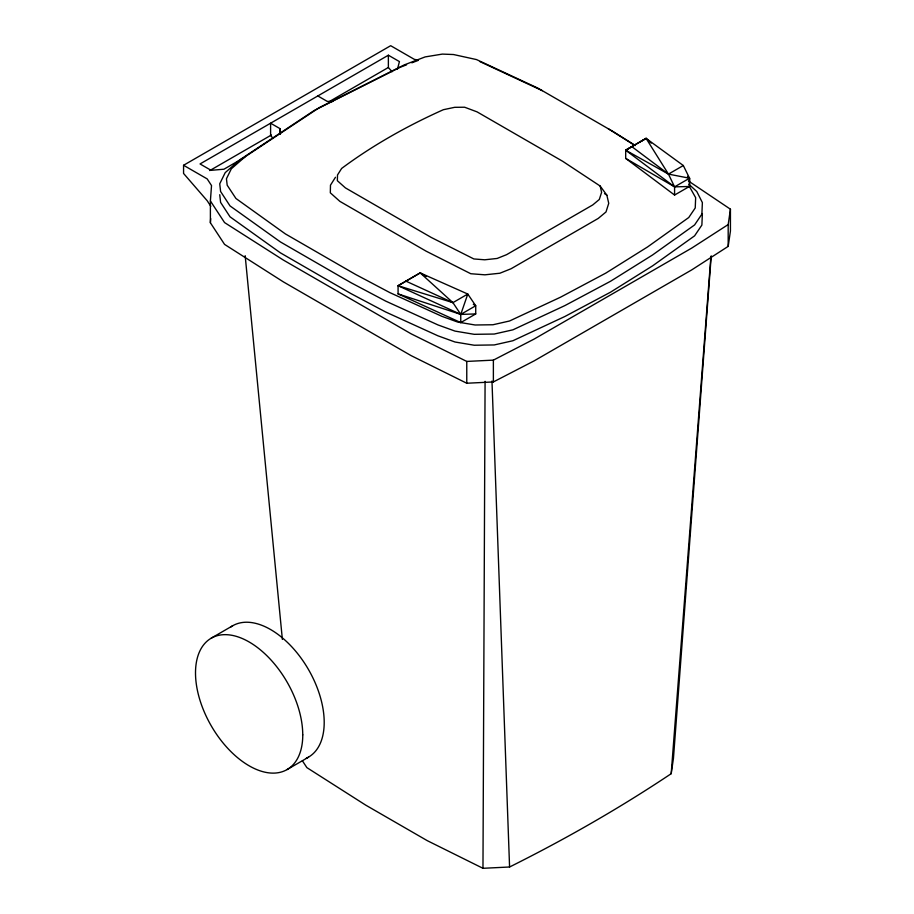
<?xml version="1.0" encoding="UTF-8"?>
<svg xmlns="http://www.w3.org/2000/svg" width="914" height="914" viewBox="0 0 914 914"><rect width="100%" height="100%" fill="white"/><g stroke="black" fill="none" stroke-linecap="round" stroke-linejoin="round"><path stroke-width="1.37" d="M711.229 255.84L673.447 758.323L671.196 773.69A1567.933 905.237 0 0 1 509.578 866.998L482.969 868.3L485.083 381.332M635.379 145.543L613.134 131.57L537.855 88.11L476.525 59.581L453.515 54.532L442.353 54.097L425.124 56.919L404.148 64.94L319.214 107.658L245.215 156.694L231.322 168.804L226.444 178.756L227.186 185.199L235.938 198.487L285.351 233.893L355.809 274.566L389.935 292.663L441.873 316.324L457.754 322.082L475.131 324.996L492.954 324.756L509.532 320.997L560.499 297.21L605.788 273.115L647.535 246.963L688.745 217.532L695.234 207.958L695.657 197.675L689.385 186.49L689.544 178.219L683.318 165.525L646.084 138.391L625.69 150.216L625.69 158.396L674.578 195.048L689.544 186.399L689.544 178.219L687.477 176.322M702.375 213.51L701.883 225.061L694.594 235.846L652.63 265.825L610.506 292.194L564.852 316.507L512.914 340.739L494.234 344.944L474.229 345.229L455.012 342.007L438 335.838L385.582 311.96L351.193 293.714L280.37 252.824L230.031 216.824L220.594 202.382L219.737 194.705M688.402 180.972L730.435 209.203L730.435 231.013L728.184 246.38L691.692 269.916L534.153 360.87L493.377 381.938L466.768 383.24L411.072 355.603L283.317 281.843L224.558 244.392L210.391 222.776L210.391 200.966L211.522 185.565L207.181 178.904L183.565 165.274L183.565 173.454L207.181 200.714L210.803 206.267M210.391 222.776L210.7 218.572M671.196 773.69L710.886 256.743M728.184 246.38L728.184 224.57L730.435 209.203M397.499 69.03L399.429 61.592L388.37 55.206L200.04 163.949L211.088 170.324L223.976 169.204L244.906 157.117M460.759 322.585L460.759 314.405L467.785 294.045L420.189 272.898L398.081 285.716L398.081 293.897L460.759 322.585L475.726 313.936L475.726 305.756L467.785 294.045L452.921 302.637L398.081 285.716L420.189 272.898L426.232 276.462M335.472 177.259L330.48 185.165L330.32 192.82L339.871 201.366L426.198 251.213L470.79 273.732L484.9 274.817L499.867 273.229L511.086 268.739L598.224 218.435L606.005 211.957L608.735 203.319L606.862 195.173L600.155 186.033L562.704 161.31L477.062 111.874L464.62 107.224L454.692 107.315L443.37 109.703A572.118 330.308 0 0 0 341.642 168.439L337.506 174.974L337.346 180.698L345.401 187.884L431.031 237.332L473.852 258.948L484.74 259.793L497.136 258.456L506.573 254.675L592.752 204.93L599.298 199.481L601.606 192.317L600.155 186.033M728.184 224.57L691.692 248.105L534.153 339.06L493.377 360.127L466.768 361.43L411.072 333.793L283.317 260.033L224.558 222.582L210.391 200.966M639.857 142.047L646.084 138.391L651.259 143.132M183.565 165.274L390.678 45.7L414.293 59.33L418.132 60.164M209.774 170.587L271.435 134.986M328.766 101.888L388.37 67.476L388.37 55.206M683.318 165.525L668.454 174.106L625.69 150.216L631.814 146.628L668.454 174.106L689.544 178.219L674.578 186.867L674.578 195.048M398.081 293.897L460.759 314.405L475.726 305.756L473.315 304.328M211.203 638.166L232.659 625.77M287.076 769.577L308.532 757.18M406.581 64.825L400.012 67.328L314.439 110.354L239.902 159.756L225.21 172.643L219.737 183.805L220.594 191.483L230.031 205.924L280.37 241.913L351.193 282.803L385.582 301.049L438 324.938L455.012 331.097L474.229 334.318L494.234 334.044L512.914 329.828L564.852 305.607L610.506 281.284L652.63 254.926L694.594 224.935L701.883 214.162L702.375 202.6L696.788 191.517L689.019 184.377M411.837 62.826L418.395 60.335M398.081 285.716L460.759 314.405L475.726 313.936M689.385 186.49L674.578 186.867L625.69 158.396M332.685 101.534L327.258 101.397L317.821 95.947M405.919 281.135L452.921 302.637L460.759 314.405M479.964 61.626L542.31 90.68M482.969 868.3L427.272 840.663L365.623 805.074L306.876 767.623L302.397 760.791M280.438 133.89L280.038 128.657L270.601 123.207L270.601 135.478L273.172 138.448M608.313 128.783L634.83 145.452M604.497 193.608L606.862 195.173M420.189 272.898L452.921 302.637M388.37 67.476L392.06 71.738M245.169 255.68L282.369 639.412M491.972 381.012L509.578 866.998M493.377 360.127L493.377 381.938M466.768 361.43L466.768 383.24M280.038 128.657L280.038 134.107M230.534 627.153A75.828 43.781 60 0 1 308.498 669.562A75.828 43.781 60 0 1 306.236 758.277M302.74 734.856A75.828 43.781 60 0 0 249.122 641.959A75.828 43.781 60 0 0 195.505 672.921A75.828 43.781 60 0 0 249.134 765.806A75.828 43.781 60 0 0 302.774 734.833M646.084 138.391L625.69 150.216L674.578 186.867L668.454 174.106L646.084 138.391"/></g></svg>
